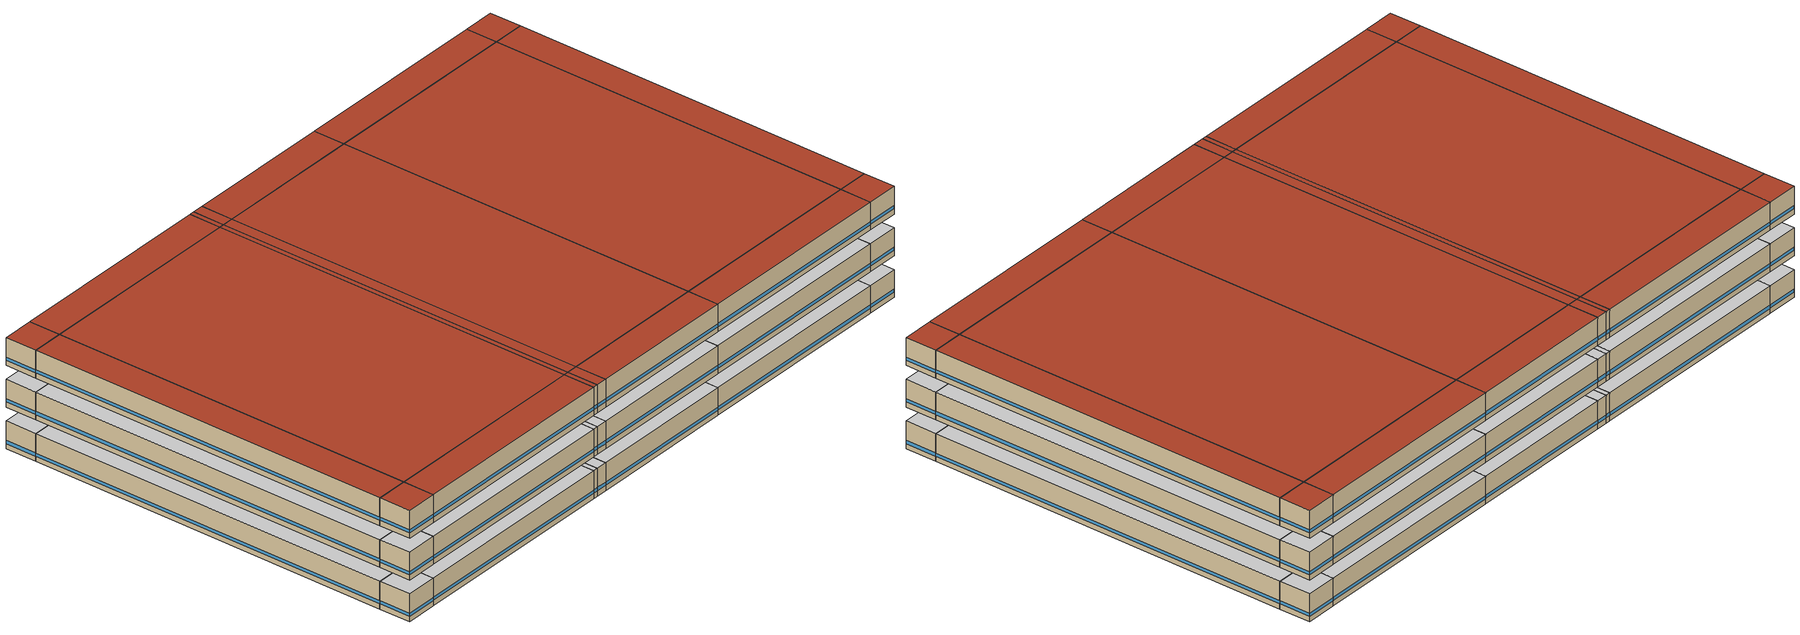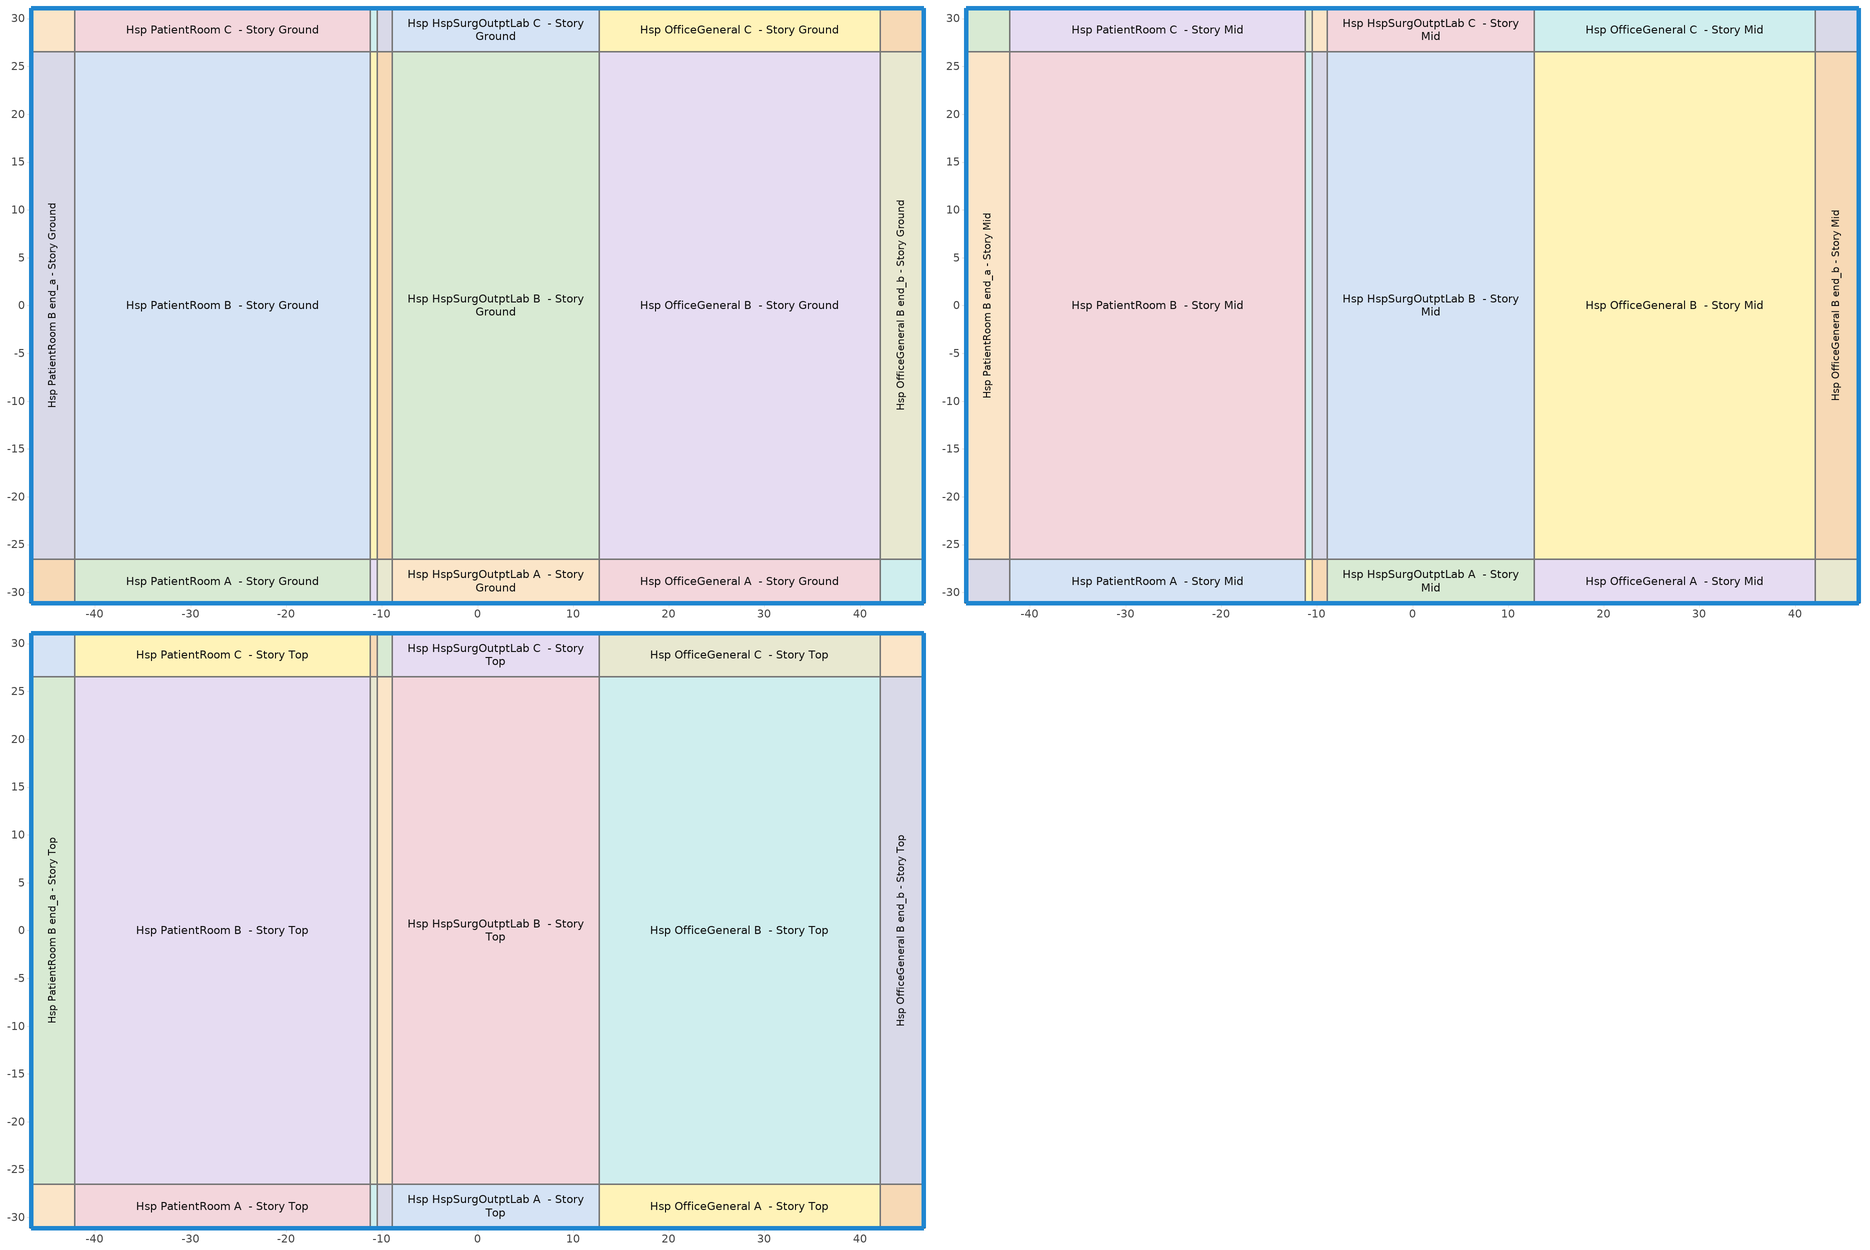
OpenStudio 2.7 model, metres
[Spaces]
Hsp PatientRoom A end_a - Story Ground
 floor ground: -46.66,-31.11 -46.66,-26.54 -42.09,-26.54 -42.09,-31.11 z0
 wall outside: -46.66,-26.54 -46.66,-31.11 -42.09,-31.11 z0:3.96
 wall to Hsp PatientRoom B end_a - Story Ground: -42.09,-26.54 -46.66,-26.54 z0:3.96
 wall to Hsp PatientRoom A  - Story Ground: -42.09,-31.11 -42.09,-26.54 z0:3.96
 window: -46.64,-31.11 -42.11,-31.11 / -46.66,-26.56 -46.66,-31.08 z0.76:1.2
 ceiling adiabatic: -42.09,-31.11 -42.09,-26.54 -46.66,-26.54 -46.66,-31.11 z3.96
Hsp PatientRoom B end_a - Story Ground
 floor ground: -46.66,-26.54 -46.66,26.54 -42.09,26.54 -42.09,-26.54 z0
 wall outside: -46.66,26.54 -46.66,-26.54 z0:3.96
 wall to Hsp PatientRoom C end_a - Story Ground: -42.09,26.54 -46.66,26.54 z0:3.96
 wall to Hsp PatientRoom B  - Story Ground: -42.09,-26.54 -42.09,26.54 z0:3.96
 window: -46.66,26.51 -46.66,-26.51 z0.76:1.2
 ceiling adiabatic: -42.09,-26.54 -42.09,26.54 -46.66,26.54 -46.66,-26.54 z3.96
Hsp PatientRoom C end_a - Story Ground
 floor ground: -46.66,26.54 -46.66,31.11 -42.09,31.11 -42.09,26.54 z0
 wall outside: -42.09,31.11 -46.66,31.11 -46.66,26.54 z0:3.96
 wall to Hsp PatientRoom C  - Story Ground: -42.09,26.54 -42.09,31.11 z0:3.96
 window: -46.66,31.08 -46.66,26.56 / -42.11,31.11 -46.64,31.11 z0.76:1.2
 ceiling adiabatic: -42.09,26.54 -42.09,31.11 -46.66,31.11 -46.66,26.54 z3.96
Hsp PatientRoom A  - Story Ground
 floor ground: -42.09,-31.11 -42.09,-26.54 -11.2,-26.54 -11.2,-31.11 z0
 wall outside: -42.09,-31.11 -11.2,-31.11 z0:3.96
 wall to Hsp PatientRoom B  - Story Ground: -11.2,-26.54 -42.09,-26.54 z0:3.96
 wall to Hsp Kitchen A  - Story Ground: -11.2,-31.11 -11.2,-26.54 z0:3.96
 window: -42.06,-31.11 -11.22,-31.11 z0.76:1.2
 ceiling adiabatic: -11.2,-31.11 -11.2,-26.54 -42.09,-26.54 -42.09,-31.11 z3.96
Hsp PatientRoom B  - Story Ground
 floor ground: -42.09,-26.54 -42.09,26.54 -11.2,26.54 -11.2,-26.54 z0
 wall to Hsp PatientRoom C  - Story Ground: -11.2,26.54 -42.09,26.54 z0:3.96
 wall to Hsp Kitchen B  - Story Ground: -11.2,-26.54 -11.2,26.54 z0:3.96
 ceiling adiabatic: -11.2,-26.54 -11.2,26.54 -42.09,26.54 -42.09,-26.54 z3.96
Hsp PatientRoom C  - Story Ground
 floor ground: -42.09,26.54 -42.09,31.11 -11.2,31.11 -11.2,26.54 z0
 wall outside: -11.2,31.11 -42.09,31.11 z0:3.96
 wall to Hsp Kitchen C  - Story Ground: -11.2,26.54 -11.2,31.11 z0:3.96
 window: -11.22,31.11 -42.06,31.11 z0.76:1.2
 ceiling adiabatic: -11.2,26.54 -11.2,31.11 -42.09,31.11 -42.09,26.54 z3.96
Hsp Kitchen A  - Story Ground
 floor ground: -11.2,-31.11 -11.2,-26.54 -10.5,-26.54 -10.5,-31.11 z0
 wall outside: -11.2,-31.11 -10.5,-31.11 z0:3.96
 wall to Hsp Kitchen B  - Story Ground: -10.5,-26.54 -11.2,-26.54 z0:3.96
 wall to Hsp Dining A  - Story Ground: -10.5,-31.11 -10.5,-26.54 z0:3.96
 window: -11.17,-31.11 -10.52,-31.11 z0.76:1.23
 ceiling adiabatic: -10.5,-31.11 -10.5,-26.54 -11.2,-26.54 -11.2,-31.11 z3.96
Hsp Kitchen B  - Story Ground
 floor ground: -11.2,-26.54 -11.2,26.54 -10.5,26.54 -10.5,-26.54 z0
 wall to Hsp Kitchen C  - Story Ground: -10.5,26.54 -11.2,26.54 z0:3.96
 wall to Hsp Dining B  - Story Ground: -10.5,-26.54 -10.5,26.54 z0:3.96
 ceiling adiabatic: -10.5,-26.54 -10.5,26.54 -11.2,26.54 -11.2,-26.54 z3.96
Hsp Kitchen C  - Story Ground
 floor ground: -11.2,26.54 -11.2,31.11 -10.5,31.11 -10.5,26.54 z0
 wall outside: -10.5,31.11 -11.2,31.11 z0:3.96
 wall to Hsp Dining C  - Story Ground: -10.5,26.54 -10.5,31.11 z0:3.96
 window: -10.52,31.11 -11.17,31.11 z0.76:1.23
 ceiling adiabatic: -10.5,26.54 -10.5,31.11 -11.2,31.11 -11.2,26.54 z3.96
Hsp Dining A  - Story Ground
 floor ground: -10.5,-31.11 -10.5,-26.54 -8.89,-26.54 -8.89,-31.11 z0
 wall outside: -10.5,-31.11 -8.89,-31.11 z0:3.96
 wall to Hsp Dining B  - Story Ground: -8.89,-26.54 -10.5,-26.54 z0:3.96
 wall to Hsp HspSurgOutptLab A  - Story Ground: -8.89,-31.11 -8.89,-26.54 z0:3.96
 window: -10.47,-31.11 -8.92,-31.11 z0.76:1.21
 ceiling adiabatic: -8.89,-31.11 -8.89,-26.54 -10.5,-26.54 -10.5,-31.11 z3.96
Hsp Dining B  - Story Ground
 floor ground: -10.5,-26.54 -10.5,26.54 -8.89,26.54 -8.89,-26.54 z0
 wall to Hsp Dining C  - Story Ground: -8.89,26.54 -10.5,26.54 z0:3.96
 wall to Hsp HspSurgOutptLab B  - Story Ground: -8.89,-26.54 -8.89,26.54 z0:3.96
 ceiling adiabatic: -8.89,-26.54 -8.89,26.54 -10.5,26.54 -10.5,-26.54 z3.96
Hsp Dining C  - Story Ground
 floor ground: -10.5,26.54 -10.5,31.11 -8.89,31.11 -8.89,26.54 z0
 wall outside: -8.89,31.11 -10.5,31.11 z0:3.96
 wall to Hsp HspSurgOutptLab C  - Story Ground: -8.89,26.54 -8.89,31.11 z0:3.96
 window: -8.92,31.11 -10.47,31.11 z0.76:1.21
 ceiling adiabatic: -8.89,26.54 -8.89,31.11 -10.5,31.11 -10.5,26.54 z3.96
Hsp HspSurgOutptLab A  - Story Ground
 floor ground: -8.89,-31.11 -8.89,-26.54 12.73,-26.54 12.73,-31.11 z0
 wall outside: -8.89,-31.11 12.73,-31.11 z0:3.96
 wall to Hsp HspSurgOutptLab B  - Story Ground: 12.73,-26.54 -8.89,-26.54 z0:3.96
 wall to Hsp OfficeGeneral A  - Story Ground: 12.73,-31.11 12.73,-26.54 z0:3.96
 window: -8.87,-31.11 12.7,-31.11 z0.76:1.2
 ceiling adiabatic: 12.73,-31.11 12.73,-26.54 -8.89,-26.54 -8.89,-31.11 z3.96
Hsp HspSurgOutptLab B  - Story Ground
 floor ground: -8.89,-26.54 -8.89,26.54 12.73,26.54 12.73,-26.54 z0
 wall to Hsp HspSurgOutptLab C  - Story Ground: 12.73,26.54 -8.89,26.54 z0:3.96
 wall to Hsp OfficeGeneral B  - Story Ground: 12.73,-26.54 12.73,26.54 z0:3.96
 ceiling adiabatic: 12.73,-26.54 12.73,26.54 -8.89,26.54 -8.89,-26.54 z3.96
Hsp HspSurgOutptLab C  - Story Ground
 floor ground: -8.89,26.54 -8.89,31.11 12.73,31.11 12.73,26.54 z0
 wall outside: 12.73,31.11 -8.89,31.11 z0:3.96
 wall to Hsp OfficeGeneral C  - Story Ground: 12.73,26.54 12.73,31.11 z0:3.96
 window: 12.7,31.11 -8.87,31.11 z0.76:1.2
 ceiling adiabatic: 12.73,26.54 12.73,31.11 -8.89,31.11 -8.89,26.54 z3.96
Hsp OfficeGeneral A  - Story Ground
 floor ground: 12.73,-31.11 12.73,-26.54 42.09,-26.54 42.09,-31.11 z0
 wall outside: 12.73,-31.11 42.09,-31.11 z0:3.96
 wall to Hsp OfficeGeneral B  - Story Ground: 42.09,-26.54 12.73,-26.54 z0:3.96
 wall to Hsp OfficeGeneral A end_b - Story Ground: 42.09,-31.11 42.09,-26.54 z0:3.96
 window: 12.75,-31.11 42.06,-31.11 z0.76:1.2
 ceiling adiabatic: 42.09,-31.11 42.09,-26.54 12.73,-26.54 12.73,-31.11 z3.96
Hsp OfficeGeneral B  - Story Ground
 floor ground: 12.73,-26.54 12.73,26.54 42.09,26.54 42.09,-26.54 z0
 wall to Hsp OfficeGeneral C  - Story Ground: 42.09,26.54 12.73,26.54 z0:3.96
 wall to Hsp OfficeGeneral B end_b - Story Ground: 42.09,-26.54 42.09,26.54 z0:3.96
 ceiling adiabatic: 42.09,-26.54 42.09,26.54 12.73,26.54 12.73,-26.54 z3.96
Hsp OfficeGeneral C  - Story Ground
 floor ground: 12.73,26.54 12.73,31.11 42.09,31.11 42.09,26.54 z0
 wall outside: 42.09,31.11 12.73,31.11 z0:3.96
 wall to Hsp OfficeGeneral C end_b - Story Ground: 42.09,26.54 42.09,31.11 z0:3.96
 window: 42.06,31.11 12.75,31.11 z0.76:1.2
 ceiling adiabatic: 42.09,26.54 42.09,31.11 12.73,31.11 12.73,26.54 z3.96
Hsp OfficeGeneral A end_b - Story Ground
 floor ground: 42.09,-31.11 42.09,-26.54 46.66,-26.54 46.66,-31.11 z0
 wall outside: 42.09,-31.11 46.66,-31.11 46.66,-26.54 z0:3.96
 wall to Hsp OfficeGeneral B end_b - Story Ground: 46.66,-26.54 42.09,-26.54 z0:3.96
 window: 46.66,-31.08 46.66,-26.56 / 42.11,-31.11 46.64,-31.11 z0.76:1.2
 ceiling adiabatic: 46.66,-31.11 46.66,-26.54 42.09,-26.54 42.09,-31.11 z3.96
Hsp OfficeGeneral B end_b - Story Ground
 floor ground: 42.09,-26.54 42.09,26.54 46.66,26.54 46.66,-26.54 z0
 wall outside: 46.66,-26.54 46.66,26.54 z0:3.96
 wall to Hsp OfficeGeneral C end_b - Story Ground: 46.66,26.54 42.09,26.54 z0:3.96
 window: 46.66,-26.51 46.66,26.51 z0.76:1.2
 ceiling adiabatic: 46.66,-26.54 46.66,26.54 42.09,26.54 42.09,-26.54 z3.96
Hsp OfficeGeneral C end_b - Story Ground
 floor ground: 42.09,26.54 42.09,31.11 46.66,31.11 46.66,26.54 z0
 wall outside: 46.66,26.54 46.66,31.11 42.09,31.11 z0:3.96
 window: 46.64,31.11 42.11,31.11 / 46.66,26.56 46.66,31.08 z0.76:1.2
 ceiling adiabatic: 46.66,26.54 46.66,31.11 42.09,31.11 42.09,26.54 z3.96
Hsp PatientRoom A end_a - Story Mid
 floor adiabatic: -46.66,-31.11 -46.66,-26.54 -42.09,-26.54 -42.09,-31.11 z5.94
 wall outside: -46.66,-26.54 -46.66,-31.11 -42.09,-31.11 z5.94:9.91
 wall to Hsp PatientRoom B end_a - Story Mid: -42.09,-26.54 -46.66,-26.54 z5.94:9.91
 wall to Hsp PatientRoom A  - Story Mid: -42.09,-31.11 -42.09,-26.54 z5.94:9.91
 window: -46.64,-31.11 -42.11,-31.11 / -46.66,-26.56 -46.66,-31.08 z6.71:7.15
 ceiling adiabatic: -42.09,-31.11 -42.09,-26.54 -46.66,-26.54 -46.66,-31.11 z9.91
Hsp PatientRoom B end_a - Story Mid
 floor adiabatic: -46.66,-26.54 -46.66,26.54 -42.09,26.54 -42.09,-26.54 z5.94
 wall outside: -46.66,26.54 -46.66,-26.54 z5.94:9.91
 wall to Hsp PatientRoom C end_a - Story Mid: -42.09,26.54 -46.66,26.54 z5.94:9.91
 wall to Hsp PatientRoom B  - Story Mid: -42.09,-26.54 -42.09,26.54 z5.94:9.91
 window: -46.66,26.51 -46.66,-26.51 z6.71:7.14
 ceiling adiabatic: -42.09,-26.54 -42.09,26.54 -46.66,26.54 -46.66,-26.54 z9.91
Hsp PatientRoom C end_a - Story Mid
 floor adiabatic: -46.66,26.54 -46.66,31.11 -42.09,31.11 -42.09,26.54 z5.94
 wall outside: -42.09,31.11 -46.66,31.11 -46.66,26.54 z5.94:9.91
 wall to Hsp PatientRoom C  - Story Mid: -42.09,26.54 -42.09,31.11 z5.94:9.91
 window: -46.66,31.08 -46.66,26.56 / -42.11,31.11 -46.64,31.11 z6.71:7.15
 ceiling adiabatic: -42.09,26.54 -42.09,31.11 -46.66,31.11 -46.66,26.54 z9.91
Hsp PatientRoom A  - Story Mid
 floor adiabatic: -42.09,-31.11 -42.09,-26.54 -11.2,-26.54 -11.2,-31.11 z5.94
 wall outside: -42.09,-31.11 -11.2,-31.11 z5.94:9.91
 wall to Hsp PatientRoom B  - Story Mid: -11.2,-26.54 -42.09,-26.54 z5.94:9.91
 wall to Hsp Kitchen A  - Story Mid: -11.2,-31.11 -11.2,-26.54 z5.94:9.91
 window: -42.06,-31.11 -11.22,-31.11 z6.71:7.14
 ceiling adiabatic: -11.2,-31.11 -11.2,-26.54 -42.09,-26.54 -42.09,-31.11 z9.91
Hsp PatientRoom B  - Story Mid
 floor adiabatic: -42.09,-26.54 -42.09,26.54 -11.2,26.54 -11.2,-26.54 z5.94
 wall to Hsp PatientRoom C  - Story Mid: -11.2,26.54 -42.09,26.54 z5.94:9.91
 wall to Hsp Kitchen B  - Story Mid: -11.2,-26.54 -11.2,26.54 z5.94:9.91
 ceiling adiabatic: -11.2,-26.54 -11.2,26.54 -42.09,26.54 -42.09,-26.54 z9.91
Hsp PatientRoom C  - Story Mid
 floor adiabatic: -42.09,26.54 -42.09,31.11 -11.2,31.11 -11.2,26.54 z5.94
 wall outside: -11.2,31.11 -42.09,31.11 z5.94:9.91
 wall to Hsp Kitchen C  - Story Mid: -11.2,26.54 -11.2,31.11 z5.94:9.91
 window: -11.22,31.11 -42.06,31.11 z6.71:7.14
 ceiling adiabatic: -11.2,26.54 -11.2,31.11 -42.09,31.11 -42.09,26.54 z9.91
Hsp Kitchen A  - Story Mid
 floor adiabatic: -11.2,-31.11 -11.2,-26.54 -10.5,-26.54 -10.5,-31.11 z5.94
 wall outside: -11.2,-31.11 -10.5,-31.11 z5.94:9.91
 wall to Hsp Kitchen B  - Story Mid: -10.5,-26.54 -11.2,-26.54 z5.94:9.91
 wall to Hsp Dining A  - Story Mid: -10.5,-31.11 -10.5,-26.54 z5.94:9.91
 window: -11.17,-31.11 -10.52,-31.11 z6.71:7.18
 ceiling adiabatic: -10.5,-31.11 -10.5,-26.54 -11.2,-26.54 -11.2,-31.11 z9.91
Hsp Kitchen B  - Story Mid
 floor adiabatic: -11.2,-26.54 -11.2,26.54 -10.5,26.54 -10.5,-26.54 z5.94
 wall to Hsp Kitchen C  - Story Mid: -10.5,26.54 -11.2,26.54 z5.94:9.91
 wall to Hsp Dining B  - Story Mid: -10.5,-26.54 -10.5,26.54 z5.94:9.91
 ceiling adiabatic: -10.5,-26.54 -10.5,26.54 -11.2,26.54 -11.2,-26.54 z9.91
Hsp Kitchen C  - Story Mid
 floor adiabatic: -11.2,26.54 -11.2,31.11 -10.5,31.11 -10.5,26.54 z5.94
 wall outside: -10.5,31.11 -11.2,31.11 z5.94:9.91
 wall to Hsp Dining C  - Story Mid: -10.5,26.54 -10.5,31.11 z5.94:9.91
 window: -10.52,31.11 -11.17,31.11 z6.71:7.18
 ceiling adiabatic: -10.5,26.54 -10.5,31.11 -11.2,31.11 -11.2,26.54 z9.91
Hsp Dining A  - Story Mid
 floor adiabatic: -10.5,-31.11 -10.5,-26.54 -8.89,-26.54 -8.89,-31.11 z5.94
 wall outside: -10.5,-31.11 -8.89,-31.11 z5.94:9.91
 wall to Hsp Dining B  - Story Mid: -8.89,-26.54 -10.5,-26.54 z5.94:9.91
 wall to Hsp HspSurgOutptLab A  - Story Mid: -8.89,-31.11 -8.89,-26.54 z5.94:9.91
 window: -10.47,-31.11 -8.92,-31.11 z6.71:7.16
 ceiling adiabatic: -8.89,-31.11 -8.89,-26.54 -10.5,-26.54 -10.5,-31.11 z9.91
Hsp Dining B  - Story Mid
 floor adiabatic: -10.5,-26.54 -10.5,26.54 -8.89,26.54 -8.89,-26.54 z5.94
 wall to Hsp Dining C  - Story Mid: -8.89,26.54 -10.5,26.54 z5.94:9.91
 wall to Hsp HspSurgOutptLab B  - Story Mid: -8.89,-26.54 -8.89,26.54 z5.94:9.91
 ceiling adiabatic: -8.89,-26.54 -8.89,26.54 -10.5,26.54 -10.5,-26.54 z9.91
Hsp Dining C  - Story Mid
 floor adiabatic: -10.5,26.54 -10.5,31.11 -8.89,31.11 -8.89,26.54 z5.94
 wall outside: -8.89,31.11 -10.5,31.11 z5.94:9.91
 wall to Hsp HspSurgOutptLab C  - Story Mid: -8.89,26.54 -8.89,31.11 z5.94:9.91
 window: -8.92,31.11 -10.47,31.11 z6.71:7.16
 ceiling adiabatic: -8.89,26.54 -8.89,31.11 -10.5,31.11 -10.5,26.54 z9.91
Hsp HspSurgOutptLab A  - Story Mid
 floor adiabatic: -8.89,-31.11 -8.89,-26.54 12.73,-26.54 12.73,-31.11 z5.94
 wall outside: -8.89,-31.11 12.73,-31.11 z5.94:9.91
 wall to Hsp HspSurgOutptLab B  - Story Mid: 12.73,-26.54 -8.89,-26.54 z5.94:9.91
 wall to Hsp OfficeGeneral A  - Story Mid: 12.73,-31.11 12.73,-26.54 z5.94:9.91
 window: -8.87,-31.11 12.7,-31.11 z6.71:7.14
 ceiling adiabatic: 12.73,-31.11 12.73,-26.54 -8.89,-26.54 -8.89,-31.11 z9.91
Hsp HspSurgOutptLab B  - Story Mid
 floor adiabatic: -8.89,-26.54 -8.89,26.54 12.73,26.54 12.73,-26.54 z5.94
 wall to Hsp HspSurgOutptLab C  - Story Mid: 12.73,26.54 -8.89,26.54 z5.94:9.91
 wall to Hsp OfficeGeneral B  - Story Mid: 12.73,-26.54 12.73,26.54 z5.94:9.91
 ceiling adiabatic: 12.73,-26.54 12.73,26.54 -8.89,26.54 -8.89,-26.54 z9.91
Hsp HspSurgOutptLab C  - Story Mid
 floor adiabatic: -8.89,26.54 -8.89,31.11 12.73,31.11 12.73,26.54 z5.94
 wall outside: 12.73,31.11 -8.89,31.11 z5.94:9.91
 wall to Hsp OfficeGeneral C  - Story Mid: 12.73,26.54 12.73,31.11 z5.94:9.91
 window: 12.7,31.11 -8.87,31.11 z6.71:7.14
 ceiling adiabatic: 12.73,26.54 12.73,31.11 -8.89,31.11 -8.89,26.54 z9.91
Hsp OfficeGeneral A  - Story Mid
 floor adiabatic: 12.73,-31.11 12.73,-26.54 42.09,-26.54 42.09,-31.11 z5.94
 wall outside: 12.73,-31.11 42.09,-31.11 z5.94:9.91
 wall to Hsp OfficeGeneral B  - Story Mid: 42.09,-26.54 12.73,-26.54 z5.94:9.91
 wall to Hsp OfficeGeneral A end_b - Story Mid: 42.09,-31.11 42.09,-26.54 z5.94:9.91
 window: 12.75,-31.11 42.06,-31.11 z6.71:7.14
 ceiling adiabatic: 42.09,-31.11 42.09,-26.54 12.73,-26.54 12.73,-31.11 z9.91
Hsp OfficeGeneral B  - Story Mid
 floor adiabatic: 12.73,-26.54 12.73,26.54 42.09,26.54 42.09,-26.54 z5.94
 wall to Hsp OfficeGeneral C  - Story Mid: 42.09,26.54 12.73,26.54 z5.94:9.91
 wall to Hsp OfficeGeneral B end_b - Story Mid: 42.09,-26.54 42.09,26.54 z5.94:9.91
 ceiling adiabatic: 42.09,-26.54 42.09,26.54 12.73,26.54 12.73,-26.54 z9.91
Hsp OfficeGeneral C  - Story Mid
 floor adiabatic: 12.73,26.54 12.73,31.11 42.09,31.11 42.09,26.54 z5.94
 wall outside: 42.09,31.11 12.73,31.11 z5.94:9.91
 wall to Hsp OfficeGeneral C end_b - Story Mid: 42.09,26.54 42.09,31.11 z5.94:9.91
 window: 42.06,31.11 12.75,31.11 z6.71:7.14
 ceiling adiabatic: 42.09,26.54 42.09,31.11 12.73,31.11 12.73,26.54 z9.91
Hsp OfficeGeneral A end_b - Story Mid
 floor adiabatic: 42.09,-31.11 42.09,-26.54 46.66,-26.54 46.66,-31.11 z5.94
 wall outside: 42.09,-31.11 46.66,-31.11 46.66,-26.54 z5.94:9.91
 wall to Hsp OfficeGeneral B end_b - Story Mid: 46.66,-26.54 42.09,-26.54 z5.94:9.91
 window: 46.66,-31.08 46.66,-26.56 / 42.11,-31.11 46.64,-31.11 z6.71:7.15
 ceiling adiabatic: 46.66,-31.11 46.66,-26.54 42.09,-26.54 42.09,-31.11 z9.91
Hsp OfficeGeneral B end_b - Story Mid
 floor adiabatic: 42.09,-26.54 42.09,26.54 46.66,26.54 46.66,-26.54 z5.94
 wall outside: 46.66,-26.54 46.66,26.54 z5.94:9.91
 wall to Hsp OfficeGeneral C end_b - Story Mid: 46.66,26.54 42.09,26.54 z5.94:9.91
 window: 46.66,-26.51 46.66,26.51 z6.71:7.14
 ceiling adiabatic: 46.66,-26.54 46.66,26.54 42.09,26.54 42.09,-26.54 z9.91
Hsp OfficeGeneral C end_b - Story Mid
 floor adiabatic: 42.09,26.54 42.09,31.11 46.66,31.11 46.66,26.54 z5.94
 wall outside: 46.66,26.54 46.66,31.11 42.09,31.11 z5.94:9.91
 window: 46.64,31.11 42.11,31.11 / 46.66,26.56 46.66,31.08 z6.71:7.15
 ceiling adiabatic: 46.66,26.54 46.66,31.11 42.09,31.11 42.09,26.54 z9.91
Hsp PatientRoom A end_a - Story Top
 floor adiabatic: -46.66,-31.11 -46.66,-26.54 -42.09,-26.54 -42.09,-31.11 z11.89
 wall outside: -46.66,-26.54 -46.66,-31.11 -42.09,-31.11 z11.89:15.85
 wall to Hsp PatientRoom B end_a - Story Top: -42.09,-26.54 -46.66,-26.54 z11.89:15.85
 wall to Hsp PatientRoom A  - Story Top: -42.09,-31.11 -42.09,-26.54 z11.89:15.85
 window: -46.66,-26.56 -46.66,-31.08 / -46.64,-31.11 -42.11,-31.11 z12.65:13.09
 roof outside: -42.09,-31.11 -42.09,-26.54 -46.66,-26.54 -46.66,-31.11 z15.85
Hsp PatientRoom B end_a - Story Top
 floor adiabatic: -46.66,-26.54 -46.66,26.54 -42.09,26.54 -42.09,-26.54 z11.89
 wall outside: -46.66,26.54 -46.66,-26.54 z11.89:15.85
 wall to Hsp PatientRoom C end_a - Story Top: -42.09,26.54 -46.66,26.54 z11.89:15.85
 wall to Hsp PatientRoom B  - Story Top: -42.09,-26.54 -42.09,26.54 z11.89:15.85
 window: -46.66,26.51 -46.66,-26.51 z12.65:13.09
 roof outside: -42.09,-26.54 -42.09,26.54 -46.66,26.54 -46.66,-26.54 z15.85
Hsp PatientRoom C end_a - Story Top
 floor adiabatic: -46.66,26.54 -46.66,31.11 -42.09,31.11 -42.09,26.54 z11.89
 wall outside: -42.09,31.11 -46.66,31.11 -46.66,26.54 z11.89:15.85
 wall to Hsp PatientRoom C  - Story Top: -42.09,26.54 -42.09,31.11 z11.89:15.85
 window: -42.11,31.11 -46.64,31.11 / -46.66,31.08 -46.66,26.56 z12.65:13.09
 roof outside: -42.09,26.54 -42.09,31.11 -46.66,31.11 -46.66,26.54 z15.85
Hsp PatientRoom A  - Story Top
 floor adiabatic: -42.09,-31.11 -42.09,-26.54 -11.2,-26.54 -11.2,-31.11 z11.89
 wall outside: -42.09,-31.11 -11.2,-31.11 z11.89:15.85
 wall to Hsp PatientRoom B  - Story Top: -11.2,-26.54 -42.09,-26.54 z11.89:15.85
 wall to Hsp Kitchen A  - Story Top: -11.2,-31.11 -11.2,-26.54 z11.89:15.85
 window: -42.06,-31.11 -11.22,-31.11 z12.65:13.09
 roof outside: -11.2,-31.11 -11.2,-26.54 -42.09,-26.54 -42.09,-31.11 z15.85
Hsp PatientRoom B  - Story Top
 floor adiabatic: -42.09,-26.54 -42.09,26.54 -11.2,26.54 -11.2,-26.54 z11.89
 wall to Hsp PatientRoom C  - Story Top: -11.2,26.54 -42.09,26.54 z11.89:15.85
 wall to Hsp Kitchen B  - Story Top: -11.2,-26.54 -11.2,26.54 z11.89:15.85
 roof outside: -11.2,-26.54 -11.2,26.54 -42.09,26.54 -42.09,-26.54 z15.85
Hsp PatientRoom C  - Story Top
 floor adiabatic: -42.09,26.54 -42.09,31.11 -11.2,31.11 -11.2,26.54 z11.89
 wall outside: -11.2,31.11 -42.09,31.11 z11.89:15.85
 wall to Hsp Kitchen C  - Story Top: -11.2,26.54 -11.2,31.11 z11.89:15.85
 window: -11.22,31.11 -42.06,31.11 z12.65:13.09
 roof outside: -11.2,26.54 -11.2,31.11 -42.09,31.11 -42.09,26.54 z15.85
Hsp Kitchen A  - Story Top
 floor adiabatic: -11.2,-31.11 -11.2,-26.54 -10.5,-26.54 -10.5,-31.11 z11.89
 wall outside: -11.2,-31.11 -10.5,-31.11 z11.89:15.85
 wall to Hsp Kitchen B  - Story Top: -10.5,-26.54 -11.2,-26.54 z11.89:15.85
 wall to Hsp Dining A  - Story Top: -10.5,-31.11 -10.5,-26.54 z11.89:15.85
 window: -11.17,-31.11 -10.52,-31.11 z12.65:13.12
 roof outside: -10.5,-31.11 -10.5,-26.54 -11.2,-26.54 -11.2,-31.11 z15.85
Hsp Kitchen B  - Story Top
 floor adiabatic: -11.2,-26.54 -11.2,26.54 -10.5,26.54 -10.5,-26.54 z11.89
 wall to Hsp Kitchen C  - Story Top: -10.5,26.54 -11.2,26.54 z11.89:15.85
 wall to Hsp Dining B  - Story Top: -10.5,-26.54 -10.5,26.54 z11.89:15.85
 roof outside: -10.5,-26.54 -10.5,26.54 -11.2,26.54 -11.2,-26.54 z15.85
Hsp Kitchen C  - Story Top
 floor adiabatic: -11.2,26.54 -11.2,31.11 -10.5,31.11 -10.5,26.54 z11.89
 wall outside: -10.5,31.11 -11.2,31.11 z11.89:15.85
 wall to Hsp Dining C  - Story Top: -10.5,26.54 -10.5,31.11 z11.89:15.85
 window: -10.52,31.11 -11.17,31.11 z12.65:13.12
 roof outside: -10.5,26.54 -10.5,31.11 -11.2,31.11 -11.2,26.54 z15.85
Hsp Dining A  - Story Top
 floor adiabatic: -10.5,-31.11 -10.5,-26.54 -8.89,-26.54 -8.89,-31.11 z11.89
 wall outside: -10.5,-31.11 -8.89,-31.11 z11.89:15.85
 wall to Hsp Dining B  - Story Top: -8.89,-26.54 -10.5,-26.54 z11.89:15.85
 wall to Hsp HspSurgOutptLab A  - Story Top: -8.89,-31.11 -8.89,-26.54 z11.89:15.85
 window: -10.47,-31.11 -8.92,-31.11 z12.65:13.1
 roof outside: -8.89,-31.11 -8.89,-26.54 -10.5,-26.54 -10.5,-31.11 z15.85
Hsp Dining B  - Story Top
 floor adiabatic: -10.5,-26.54 -10.5,26.54 -8.89,26.54 -8.89,-26.54 z11.89
 wall to Hsp Dining C  - Story Top: -8.89,26.54 -10.5,26.54 z11.89:15.85
 wall to Hsp HspSurgOutptLab B  - Story Top: -8.89,-26.54 -8.89,26.54 z11.89:15.85
 roof outside: -8.89,-26.54 -8.89,26.54 -10.5,26.54 -10.5,-26.54 z15.85
Hsp Dining C  - Story Top
 floor adiabatic: -10.5,26.54 -10.5,31.11 -8.89,31.11 -8.89,26.54 z11.89
 wall outside: -8.89,31.11 -10.5,31.11 z11.89:15.85
 wall to Hsp HspSurgOutptLab C  - Story Top: -8.89,26.54 -8.89,31.11 z11.89:15.85
 window: -8.92,31.11 -10.47,31.11 z12.65:13.1
 roof outside: -8.89,26.54 -8.89,31.11 -10.5,31.11 -10.5,26.54 z15.85
Hsp HspSurgOutptLab A  - Story Top
 floor adiabatic: -8.89,-31.11 -8.89,-26.54 12.73,-26.54 12.73,-31.11 z11.89
 wall outside: -8.89,-31.11 12.73,-31.11 z11.89:15.85
 wall to Hsp HspSurgOutptLab B  - Story Top: 12.73,-26.54 -8.89,-26.54 z11.89:15.85
 wall to Hsp OfficeGeneral A  - Story Top: 12.73,-31.11 12.73,-26.54 z11.89:15.85
 window: -8.87,-31.11 12.7,-31.11 z12.65:13.09
 roof outside: 12.73,-31.11 12.73,-26.54 -8.89,-26.54 -8.89,-31.11 z15.85
Hsp HspSurgOutptLab B  - Story Top
 floor adiabatic: -8.89,-26.54 -8.89,26.54 12.73,26.54 12.73,-26.54 z11.89
 wall to Hsp HspSurgOutptLab C  - Story Top: 12.73,26.54 -8.89,26.54 z11.89:15.85
 wall to Hsp OfficeGeneral B  - Story Top: 12.73,-26.54 12.73,26.54 z11.89:15.85
 roof outside: 12.73,-26.54 12.73,26.54 -8.89,26.54 -8.89,-26.54 z15.85
Hsp HspSurgOutptLab C  - Story Top
 floor adiabatic: -8.89,26.54 -8.89,31.11 12.73,31.11 12.73,26.54 z11.89
 wall outside: 12.73,31.11 -8.89,31.11 z11.89:15.85
 wall to Hsp OfficeGeneral C  - Story Top: 12.73,26.54 12.73,31.11 z11.89:15.85
 window: 12.7,31.11 -8.87,31.11 z12.65:13.09
 roof outside: 12.73,26.54 12.73,31.11 -8.89,31.11 -8.89,26.54 z15.85
Hsp OfficeGeneral A  - Story Top
 floor adiabatic: 12.73,-31.11 12.73,-26.54 42.09,-26.54 42.09,-31.11 z11.89
 wall outside: 12.73,-31.11 42.09,-31.11 z11.89:15.85
 wall to Hsp OfficeGeneral B  - Story Top: 42.09,-26.54 12.73,-26.54 z11.89:15.85
 wall to Hsp OfficeGeneral A end_b - Story Top: 42.09,-31.11 42.09,-26.54 z11.89:15.85
 window: 12.75,-31.11 42.06,-31.11 z12.65:13.09
 roof outside: 42.09,-31.11 42.09,-26.54 12.73,-26.54 12.73,-31.11 z15.85
Hsp OfficeGeneral B  - Story Top
 floor adiabatic: 12.73,-26.54 12.73,26.54 42.09,26.54 42.09,-26.54 z11.89
 wall to Hsp OfficeGeneral C  - Story Top: 42.09,26.54 12.73,26.54 z11.89:15.85
 wall to Hsp OfficeGeneral B end_b - Story Top: 42.09,-26.54 42.09,26.54 z11.89:15.85
 roof outside: 42.09,-26.54 42.09,26.54 12.73,26.54 12.73,-26.54 z15.85
Hsp OfficeGeneral C  - Story Top
 floor adiabatic: 12.73,26.54 12.73,31.11 42.09,31.11 42.09,26.54 z11.89
 wall outside: 42.09,31.11 12.73,31.11 z11.89:15.85
 wall to Hsp OfficeGeneral C end_b - Story Top: 42.09,26.54 42.09,31.11 z11.89:15.85
 window: 42.06,31.11 12.75,31.11 z12.65:13.09
 roof outside: 42.09,26.54 42.09,31.11 12.73,31.11 12.73,26.54 z15.85
Hsp OfficeGeneral A end_b - Story Top
 floor adiabatic: 42.09,-31.11 42.09,-26.54 46.66,-26.54 46.66,-31.11 z11.89
 wall outside: 42.09,-31.11 46.66,-31.11 46.66,-26.54 z11.89:15.85
 wall to Hsp OfficeGeneral B end_b - Story Top: 46.66,-26.54 42.09,-26.54 z11.89:15.85
 window: 46.66,-31.08 46.66,-26.56 / 42.11,-31.11 46.64,-31.11 z12.65:13.09
 roof outside: 46.66,-31.11 46.66,-26.54 42.09,-26.54 42.09,-31.11 z15.85
Hsp OfficeGeneral B end_b - Story Top
 floor adiabatic: 42.09,-26.54 42.09,26.54 46.66,26.54 46.66,-26.54 z11.89
 wall outside: 46.66,-26.54 46.66,26.54 z11.89:15.85
 wall to Hsp OfficeGeneral C end_b - Story Top: 46.66,26.54 42.09,26.54 z11.89:15.85
 window: 46.66,-26.51 46.66,26.51 z12.65:13.09
 roof outside: 46.66,-26.54 46.66,26.54 42.09,26.54 42.09,-26.54 z15.85
Hsp OfficeGeneral C end_b - Story Top
 floor adiabatic: 42.09,26.54 42.09,31.11 46.66,31.11 46.66,26.54 z11.89
 wall outside: 46.66,26.54 46.66,31.11 42.09,31.11 z11.89:15.85
 window: 46.66,26.56 46.66,31.08 / 46.64,31.11 42.11,31.11 z12.65:13.09
 roof outside: 46.66,26.54 46.66,31.11 42.09,31.11 42.09,26.54 z15.85
[Building]
DEER Pre-1975|Hsp
[Site]
Site 1
[ClimateZones]
Climate Zone Institution Name 1=CEC; Climate Zone Document Name 1=California Climate Zone Descriptions; Climate Zone Document Year 1=1995; Climate Zone Value 1=6
[SizingPeriod:DesignDay] Barometric Pressure {Pa}=100977; Sky Clearness=0; Rain Indicator=0; Snow Indicator=0; Day of Month=21; Daylight Saving Time Indicator=0; Humidity Indicating Type=Wetbulb; Dry-Bulb Temperature Range Modifier Type=DefaultMultipliers
Name | Maximum Dry-Bulb Temperature {C} | Daily Dry-Bulb Temperature Range {deltaC} | Humidity Indicating Conditions at Maximum Dry-Bulb | Wind Speed {m/s} | Wind Direction {deg} | Month | Day Type | Solar Model Indicator | ASHRAE Taub | ASHRAE Taud
Houston Bush Intercontinental Ann Htg 99.6% Condns DB | -1.6 | 0 | -1.6 | 2.8 | 0 | 1 | WinterDesignDay | ASHRAEClearSky
Houston Bush Intercontinental Ann Clg .4% Condns DB=>MWB | 36 | 10.1 | 24.8 | 3.5 | 170 | 7 | SummerDesignDay | ASHRAETau | 0.499 | 1.97
[SpaceType] Standards Building Type=Hsp
Name | Standards Space Type
Hsp HspSurgOutptLab | HspSurgOutptLab
Hsp Dining | Dining
Hsp Kitchen | Kitchen
Hsp OfficeGeneral | OfficeGeneral
Hsp PatientRoom | PatientRoom
[BuildingStory] Nominal Floor to Floor Height {m}=3.9624
Name | Nominal Z Coordinate {m}
Story Ground | 0
Story Mid | 5.9436
Story Top | 11.8872
[Space]
Name | Space Type | Building Story | Thermal Zone
Hsp PatientRoom A end_a - Story Ground | Hsp PatientRoom | Story Ground | Zone Hsp PatientRoom A end_a - Story Ground
Hsp PatientRoom B end_a - Story Ground | Hsp PatientRoom | Story Ground | Zone Hsp PatientRoom B end_a - Story Ground
Hsp PatientRoom C end_a - Story Ground | Hsp PatientRoom | Story Ground | Zone Hsp PatientRoom C end_a - Story Ground
Hsp PatientRoom A  - Story Ground | Hsp PatientRoom | Story Ground | Zone Hsp PatientRoom A  - Story Ground
Hsp PatientRoom B  - Story Ground | Hsp PatientRoom | Story Ground | Zone Hsp PatientRoom B  - Story Ground
Hsp PatientRoom C  - Story Ground | Hsp PatientRoom | Story Ground | Zone Hsp PatientRoom C  - Story Ground
Hsp Kitchen A  - Story Ground | Hsp Kitchen | Story Ground | Zone Hsp Kitchen A  - Story Ground
Hsp Kitchen B  - Story Ground | Hsp Kitchen | Story Ground | Zone Hsp Kitchen B  - Story Ground
Hsp Kitchen C  - Story Ground | Hsp Kitchen | Story Ground | Zone Hsp Kitchen C  - Story Ground
Hsp Dining A  - Story Ground | Hsp Dining | Story Ground | Zone Hsp Dining A  - Story Ground
Hsp Dining B  - Story Ground | Hsp Dining | Story Ground | Zone Hsp Dining B  - Story Ground
Hsp Dining C  - Story Ground | Hsp Dining | Story Ground | Zone Hsp Dining C  - Story Ground
Hsp HspSurgOutptLab A  - Story Ground | Hsp HspSurgOutptLab | Story Ground | Zone Hsp HspSurgOutptLab A  - Story Ground
Hsp HspSurgOutptLab B  - Story Ground | Hsp HspSurgOutptLab | Story Ground | Zone Hsp HspSurgOutptLab B  - Story Ground
Hsp HspSurgOutptLab C  - Story Ground | Hsp HspSurgOutptLab | Story Ground | Zone Hsp HspSurgOutptLab C  - Story Ground
Hsp OfficeGeneral A  - Story Ground | Hsp OfficeGeneral | Story Ground | Zone Hsp OfficeGeneral A  - Story Ground
Hsp OfficeGeneral B  - Story Ground | Hsp OfficeGeneral | Story Ground | Zone Hsp OfficeGeneral B  - Story Ground
Hsp OfficeGeneral C  - Story Ground | Hsp OfficeGeneral | Story Ground | Zone Hsp OfficeGeneral C  - Story Ground
Hsp OfficeGeneral A end_b - Story Ground | Hsp OfficeGeneral | Story Ground | Zone Hsp OfficeGeneral A end_b - Story Ground
Hsp OfficeGeneral B end_b - Story Ground | Hsp OfficeGeneral | Story Ground | Zone Hsp OfficeGeneral B end_b - Story Ground
Hsp OfficeGeneral C end_b - Story Ground | Hsp OfficeGeneral | Story Ground | Zone Hsp OfficeGeneral C end_b - Story Ground
Hsp PatientRoom A end_a - Story Mid | Hsp PatientRoom | Story Mid | Zone Hsp PatientRoom A end_a - Story Mid
Hsp PatientRoom B end_a - Story Mid | Hsp PatientRoom | Story Mid | Zone Hsp PatientRoom B end_a - Story Mid
Hsp PatientRoom C end_a - Story Mid | Hsp PatientRoom | Story Mid | Zone Hsp PatientRoom C end_a - Story Mid
Hsp PatientRoom A  - Story Mid | Hsp PatientRoom | Story Mid | Zone Hsp PatientRoom A  - Story Mid
Hsp PatientRoom B  - Story Mid | Hsp PatientRoom | Story Mid | Zone Hsp PatientRoom B  - Story Mid
Hsp PatientRoom C  - Story Mid | Hsp PatientRoom | Story Mid | Zone Hsp PatientRoom C  - Story Mid
Hsp Kitchen A  - Story Mid | Hsp Kitchen | Story Mid | Zone Hsp Kitchen A  - Story Mid
Hsp Kitchen B  - Story Mid | Hsp Kitchen | Story Mid | Zone Hsp Kitchen B  - Story Mid
Hsp Kitchen C  - Story Mid | Hsp Kitchen | Story Mid | Zone Hsp Kitchen C  - Story Mid
Hsp Dining A  - Story Mid | Hsp Dining | Story Mid | Zone Hsp Dining A  - Story Mid
Hsp Dining B  - Story Mid | Hsp Dining | Story Mid | Zone Hsp Dining B  - Story Mid
Hsp Dining C  - Story Mid | Hsp Dining | Story Mid | Zone Hsp Dining C  - Story Mid
Hsp HspSurgOutptLab A  - Story Mid | Hsp HspSurgOutptLab | Story Mid | Zone Hsp HspSurgOutptLab A  - Story Mid
Hsp HspSurgOutptLab B  - Story Mid | Hsp HspSurgOutptLab | Story Mid | Zone Hsp HspSurgOutptLab B  - Story Mid
Hsp HspSurgOutptLab C  - Story Mid | Hsp HspSurgOutptLab | Story Mid | Zone Hsp HspSurgOutptLab C  - Story Mid
Hsp OfficeGeneral A  - Story Mid | Hsp OfficeGeneral | Story Mid | Zone Hsp OfficeGeneral A  - Story Mid
Hsp OfficeGeneral B  - Story Mid | Hsp OfficeGeneral | Story Mid | Zone Hsp OfficeGeneral B  - Story Mid
Hsp OfficeGeneral C  - Story Mid | Hsp OfficeGeneral | Story Mid | Zone Hsp OfficeGeneral C  - Story Mid
Hsp OfficeGeneral A end_b - Story Mid | Hsp OfficeGeneral | Story Mid | Zone Hsp OfficeGeneral A end_b - Story Mid
Hsp OfficeGeneral B end_b - Story Mid | Hsp OfficeGeneral | Story Mid | Zone Hsp OfficeGeneral B end_b - Story Mid
Hsp OfficeGeneral C end_b - Story Mid | Hsp OfficeGeneral | Story Mid | Zone Hsp OfficeGeneral C end_b - Story Mid
Hsp PatientRoom A end_a - Story Top | Hsp PatientRoom | Story Top | Zone Hsp PatientRoom A end_a - Story Top
Hsp PatientRoom B end_a - Story Top | Hsp PatientRoom | Story Top | Zone Hsp PatientRoom B end_a - Story Top
Hsp PatientRoom C end_a - Story Top | Hsp PatientRoom | Story Top | Zone Hsp PatientRoom C end_a - Story Top
Hsp PatientRoom A  - Story Top | Hsp PatientRoom | Story Top | Zone Hsp PatientRoom A  - Story Top
Hsp PatientRoom B  - Story Top | Hsp PatientRoom | Story Top | Zone Hsp PatientRoom B  - Story Top
Hsp PatientRoom C  - Story Top | Hsp PatientRoom | Story Top | Zone Hsp PatientRoom C  - Story Top
Hsp Kitchen A  - Story Top | Hsp Kitchen | Story Top | Zone Hsp Kitchen A  - Story Top
Hsp Kitchen B  - Story Top | Hsp Kitchen | Story Top | Zone Hsp Kitchen B  - Story Top
Hsp Kitchen C  - Story Top | Hsp Kitchen | Story Top | Zone Hsp Kitchen C  - Story Top
Hsp Dining A  - Story Top | Hsp Dining | Story Top | Zone Hsp Dining A  - Story Top
Hsp Dining B  - Story Top | Hsp Dining | Story Top | Zone Hsp Dining B  - Story Top
Hsp Dining C  - Story Top | Hsp Dining | Story Top | Zone Hsp Dining C  - Story Top
Hsp HspSurgOutptLab A  - Story Top | Hsp HspSurgOutptLab | Story Top | Zone Hsp HspSurgOutptLab A  - Story Top
Hsp HspSurgOutptLab B  - Story Top | Hsp HspSurgOutptLab | Story Top | Zone Hsp HspSurgOutptLab B  - Story Top
Hsp HspSurgOutptLab C  - Story Top | Hsp HspSurgOutptLab | Story Top | Zone Hsp HspSurgOutptLab C  - Story Top
Hsp OfficeGeneral A  - Story Top | Hsp OfficeGeneral | Story Top | Zone Hsp OfficeGeneral A  - Story Top
Hsp OfficeGeneral B  - Story Top | Hsp OfficeGeneral | Story Top | Zone Hsp OfficeGeneral B  - Story Top
Hsp OfficeGeneral C  - Story Top | Hsp OfficeGeneral | Story Top | Zone Hsp OfficeGeneral C  - Story Top
Hsp OfficeGeneral A end_b - Story Top | Hsp OfficeGeneral | Story Top | Zone Hsp OfficeGeneral A end_b - Story Top
Hsp OfficeGeneral B end_b - Story Top | Hsp OfficeGeneral | Story Top | Zone Hsp OfficeGeneral B end_b - Story Top
Hsp OfficeGeneral C end_b - Story Top | Hsp OfficeGeneral | Story Top | Zone Hsp OfficeGeneral C end_b - Story Top
[ThermalZone] Use Ideal Air Loads=No
Name | Multiplier
Zone Hsp PatientRoom A end_a - Story Ground; Zone Hsp PatientRoom B end_a - Story Ground; Zone Hsp PatientRoom C end_a - Story Ground; Zone Hsp PatientRoom A  - Story Ground; Zone Hsp PatientRoom B  - Story Ground; Zone Hsp PatientRoom C  - Story Ground; Zone Hsp Kitchen A  - Story Ground; Zone Hsp Kitchen B  - Story Ground; Zone Hsp Kitchen C  - Story Ground; Zone Hsp Dining A  - Story Ground; Zone Hsp Dining B  - Story Ground; Zone Hsp Dining C  - Story Ground; Zone Hsp HspSurgOutptLab A  - Story Ground; Zone Hsp HspSurgOutptLab B  - Story Ground; Zone Hsp HspSurgOutptLab C  - Story Ground; Zone Hsp OfficeGeneral A  - Story Ground; Zone Hsp OfficeGeneral B  - Story Ground; Zone Hsp OfficeGeneral C  - Story Ground; Zone Hsp OfficeGeneral A end_b - Story Ground; Zone Hsp OfficeGeneral B end_b - Story Ground; Zone Hsp OfficeGeneral C end_b - Story Ground; Zone Hsp PatientRoom A end_a - Story Top; Zone Hsp PatientRoom B end_a - Story Top; Zone Hsp PatientRoom C end_a - Story Top; Zone Hsp PatientRoom A  - Story Top; Zone Hsp PatientRoom B  - Story Top; Zone Hsp PatientRoom C  - Story Top; Zone Hsp Kitchen A  - Story Top; Zone Hsp Kitchen B  - Story Top; Zone Hsp Kitchen C  - Story Top; Zone Hsp Dining A  - Story Top; Zone Hsp Dining B  - Story Top; Zone Hsp Dining C  - Story Top; Zone Hsp HspSurgOutptLab A  - Story Top; Zone Hsp HspSurgOutptLab B  - Story Top; Zone Hsp HspSurgOutptLab C  - Story Top; Zone Hsp OfficeGeneral A  - Story Top; Zone Hsp OfficeGeneral B  - Story Top; Zone Hsp OfficeGeneral C  - Story Top; Zone Hsp OfficeGeneral A end_b - Story Top; Zone Hsp OfficeGeneral B end_b - Story Top; Zone Hsp OfficeGeneral C end_b - Story Top | 1
Zone Hsp PatientRoom A end_a - Story Mid; Zone Hsp PatientRoom B end_a - Story Mid; Zone Hsp PatientRoom C end_a - Story Mid; Zone Hsp PatientRoom A  - Story Mid; Zone Hsp PatientRoom B  - Story Mid; Zone Hsp PatientRoom C  - Story Mid; Zone Hsp Kitchen A  - Story Mid; Zone Hsp Kitchen B  - Story Mid; Zone Hsp Kitchen C  - Story Mid; Zone Hsp Dining A  - Story Mid; Zone Hsp Dining B  - Story Mid; Zone Hsp Dining C  - Story Mid; Zone Hsp HspSurgOutptLab A  - Story Mid; Zone Hsp HspSurgOutptLab B  - Story Mid; Zone Hsp HspSurgOutptLab C  - Story Mid; Zone Hsp OfficeGeneral A  - Story Mid; Zone Hsp OfficeGeneral B  - Story Mid; Zone Hsp OfficeGeneral C  - Story Mid; Zone Hsp OfficeGeneral A end_b - Story Mid; Zone Hsp OfficeGeneral B end_b - Story Mid; Zone Hsp OfficeGeneral C end_b - Story Mid | 2
[Sizing:Zone] Zone Cooling Design Supply Air Temperature Input Method=SupplyAirTemperature; Zone Cooling Design Supply Air Temperature {C}=14; Zone Cooling Design Supply Air Temperature Difference {deltaC}=11.11; Zone Heating Design Supply Air Temperature Input Method=SupplyAirTemperature; Zone Heating Design Supply Air Temperature {C}=40; Zone Heating Design Supply Air Temperature Difference {deltaC}=11.11; Zone Cooling Design Supply Air Humidity Ratio {kg-H2O/kg-air}=0.0085; Zone Heating Design Supply Air Humidity Ratio {kg-H2O/kg-air}=0.008; Cooling Design Air Flow Method=DesignDay; Heating Design Air Flow Method=DesignDay; Account for Dedicated Outdoor Air System=No; Dedicated Outdoor Air System Control Strategy=NeutralSupplyAir; Dedicated Outdoor Air Low Setpoint Temperature for Design {C}=autosize; Dedicated Outdoor Air High Setpoint Temperature for Design {C}=autosize
Zone Hsp PatientRoom A end_a - Story Ground; Zone Hsp PatientRoom B end_a - Story Ground; Zone Hsp PatientRoom C end_a - Story Ground; Zone Hsp PatientRoom A  - Story Ground; Zone Hsp PatientRoom B  - Story Ground; Zone Hsp PatientRoom C  - Story Ground; Zone Hsp Kitchen A  - Story Ground; Zone Hsp Kitchen B  - Story Ground; Zone Hsp Kitchen C  - Story Ground; Zone Hsp Dining A  - Story Ground; Zone Hsp Dining B  - Story Ground; Zone Hsp Dining C  - Story Ground; Zone Hsp HspSurgOutptLab A  - Story Ground; Zone Hsp HspSurgOutptLab B  - Story Ground; Zone Hsp HspSurgOutptLab C  - Story Ground; Zone Hsp OfficeGeneral A  - Story Ground; Zone Hsp OfficeGeneral B  - Story Ground; Zone Hsp OfficeGeneral C  - Story Ground; Zone Hsp OfficeGeneral A end_b - Story Ground; Zone Hsp OfficeGeneral B end_b - Story Ground; Zone Hsp OfficeGeneral C end_b - Story Ground; Zone Hsp PatientRoom A end_a - Story Mid; Zone Hsp PatientRoom B end_a - Story Mid; Zone Hsp PatientRoom C end_a - Story Mid; Zone Hsp PatientRoom A  - Story Mid; Zone Hsp PatientRoom B  - Story Mid; Zone Hsp PatientRoom C  - Story Mid; Zone Hsp Kitchen A  - Story Mid; Zone Hsp Kitchen B  - Story Mid; Zone Hsp Kitchen C  - Story Mid; Zone Hsp Dining A  - Story Mid; Zone Hsp Dining B  - Story Mid; Zone Hsp Dining C  - Story Mid; Zone Hsp HspSurgOutptLab A  - Story Mid; Zone Hsp HspSurgOutptLab B  - Story Mid; Zone Hsp HspSurgOutptLab C  - Story Mid; Zone Hsp OfficeGeneral A  - Story Mid; Zone Hsp OfficeGeneral B  - Story Mid; Zone Hsp OfficeGeneral C  - Story Mid; Zone Hsp OfficeGeneral A end_b - Story Mid; Zone Hsp OfficeGeneral B end_b - Story Mid; Zone Hsp OfficeGeneral C end_b - Story Mid; Zone Hsp PatientRoom A end_a - Story Top; Zone Hsp PatientRoom B end_a - Story Top; Zone Hsp PatientRoom C end_a - Story Top; Zone Hsp PatientRoom A  - Story Top; Zone Hsp PatientRoom B  - Story Top; Zone Hsp PatientRoom C  - Story Top; Zone Hsp Kitchen A  - Story Top; Zone Hsp Kitchen B  - Story Top; Zone Hsp Kitchen C  - Story Top; Zone Hsp Dining A  - Story Top; Zone Hsp Dining B  - Story Top; Zone Hsp Dining C  - Story Top; Zone Hsp HspSurgOutptLab A  - Story Top; Zone Hsp HspSurgOutptLab B  - Story Top; Zone Hsp HspSurgOutptLab C  - Story Top; Zone Hsp OfficeGeneral A  - Story Top; Zone Hsp OfficeGeneral B  - Story Top; Zone Hsp OfficeGeneral C  - Story Top; Zone Hsp OfficeGeneral A end_b - Story Top; Zone Hsp OfficeGeneral B end_b - Story Top; Zone Hsp OfficeGeneral C end_b - Story Top
